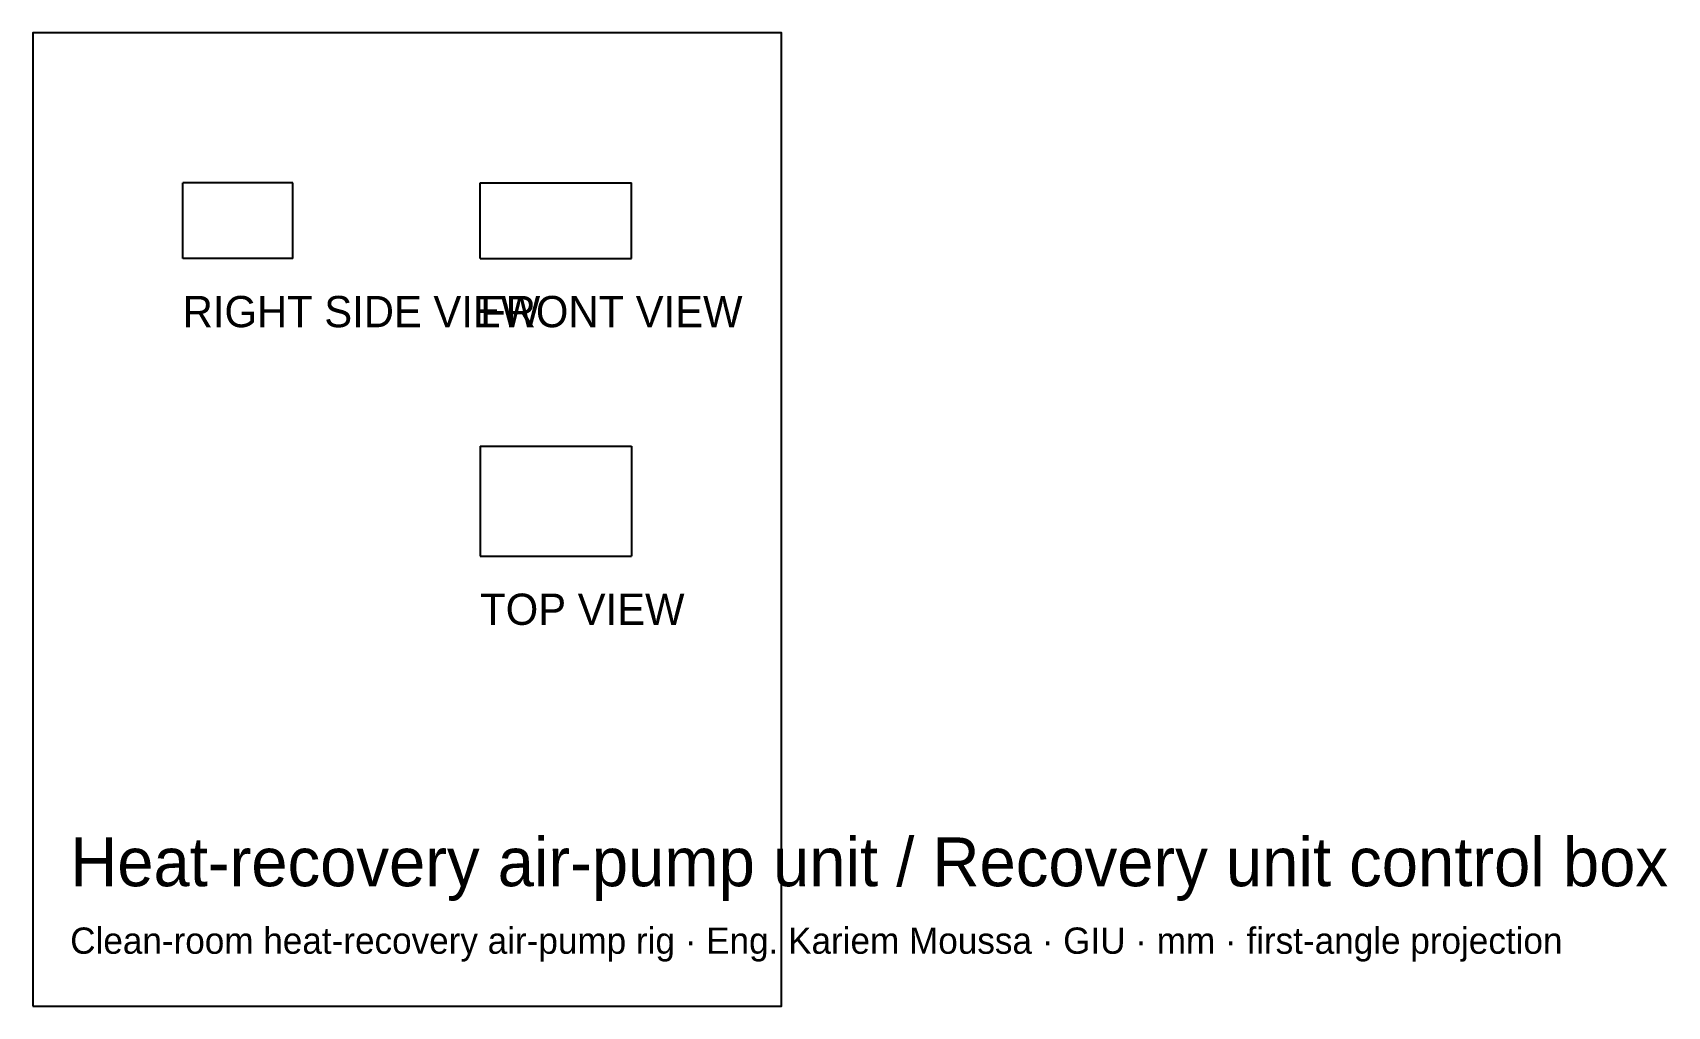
# Model space of a CAD drawing. Header units: millimetres. Extents: x -387 to -257, y 5 to 82.
import ezdxf

# ---------------------------------------------------------------- set-up
doc = ezdxf.new("R2010")
doc.units = ezdxf.units.MM
for name, color, linetype in [('BORDER', 7, 'Continuous'), ('HIDDEN', 8, 'Continuous'), ('TEXT', 5, 'Continuous'), ('VISIBLE', 7, 'Continuous')]:
    doc.layers.add(name, color=color, linetype=linetype)

msp = doc.modelspace()

# ---------------------------------------------------------------- linework, layer by layer
at = {"layer": 'BORDER'}
msp.add_lwpolyline([(-387.3, 4.575), (-327.4, 4.575), (-327.4, 82.425), (-387.3, 82.425)], close=True, dxfattribs=at)
at = {"layer": 'HIDDEN'}
for points in [[(-366.5, 70.425), (-375.3, 70.425)], [(-375.3, 64.375), (-375.3, 70.425)], [(-366.5, 64.375), (-366.5, 70.425)], [(-351.5, 70.425), (-339.4, 70.425)], [(-351.5, 64.375), (-351.5, 70.425)], [(-339.4, 64.375), (-339.4, 70.425)], [(-366.5, 64.375), (-375.3, 64.375)], [(-351.5, 64.375), (-339.4, 64.375)], [(-351.5, 49.375), (-339.4, 49.375)], [(-351.5, 49.375), (-351.5, 40.575)], [(-339.4, 49.375), (-339.4, 40.575)], [(-351.5, 40.575), (-339.4, 40.575)]]:
    msp.add_lwpolyline(points, dxfattribs=at)
at = {"layer": 'VISIBLE'}
for points in [[(-366.5, 70.425), (-375.3, 70.425)], [(-375.3, 64.375), (-375.3, 70.425)], [(-366.5, 64.375), (-366.5, 70.425)], [(-351.5, 70.425), (-339.4, 70.425)], [(-351.5, 64.375), (-351.5, 70.425)], [(-339.4, 64.375), (-339.4, 70.425)], [(-366.5, 64.375), (-375.3, 64.375)], [(-351.5, 64.375), (-339.4, 64.375)], [(-351.5, 49.375), (-339.4, 49.375)], [(-351.5, 49.375), (-351.5, 40.575)], [(-339.4, 49.375), (-339.4, 40.575)], [(-351.5, 40.575), (-339.4, 40.575)]]:
    msp.add_lwpolyline(points, dxfattribs=at)

# ---------------------------------------------------------------- texts
at = {"layer": 'TEXT'}
for s, height, p in [('RIGHT SIDE VIEW', 2.5, (-375.3, 58.875)), ('FRONT VIEW', 2.5, (-351.5, 58.875)), ('TOP VIEW', 2.5, (-351.5, 35.075)), ('Heat-recovery air-pump unit / Recovery unit control box', 3.9, (-384.3, 14.175)), ('Clean-room heat-recovery air-pump rig · Eng. Kariem Moussa · GIU · mm · first-angle projection', 2.1, (-384.3, 8.775))]:
    msp.add_text(s, height=height, dxfattribs=at).set_placement(p)

doc.saveas('drawing.dxf')
